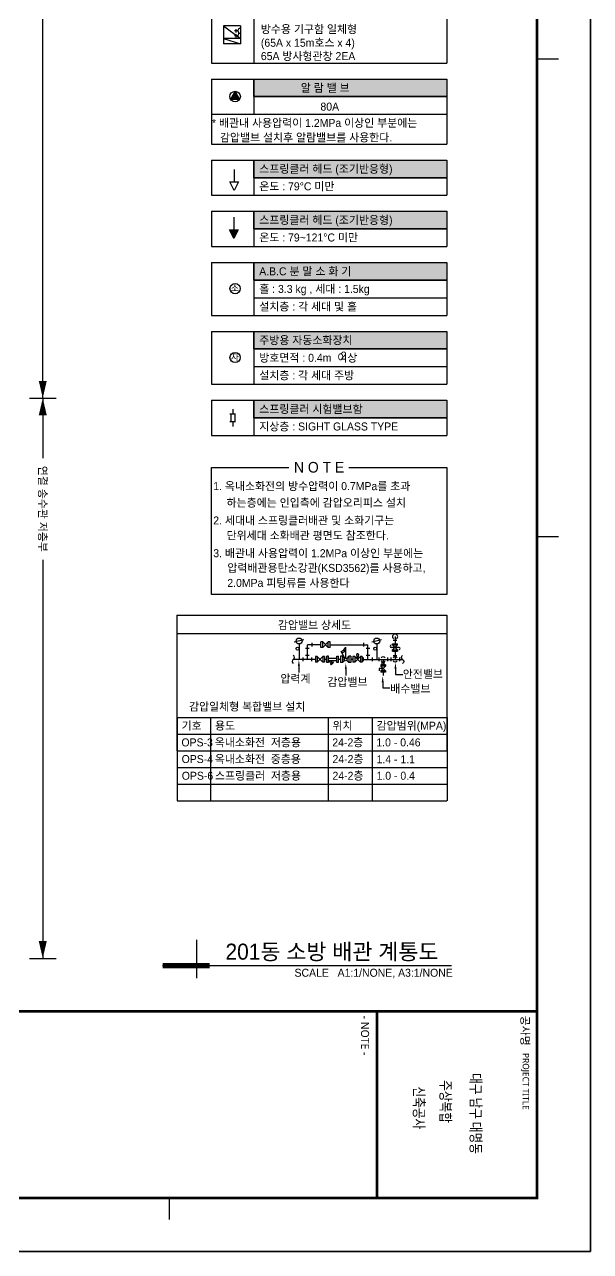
# Model space of a CAD drawing. Header units: millimetres. Extents: x -690680 to -601580, y 65384 to 191384.
# Drawn here: x -633405 to -601580, y 65384 to 134364 of the extents above; entities that cross this region are included whole.
import ezdxf
from ezdxf.enums import TextEntityAlignment as Align

# ---------------------------------------------------------------- set-up
doc = ezdxf.new("R2010")
doc.units = ezdxf.units.MM
doc.header["$LTSCALE"] = 200
for name, color, linetype in [('105-2', 7, 'Continuous'), ('2', 2, 'Continuous'), ('253', 253, 'Continuous'), ('DT', 7, 'Continuous'), ('FF', 255, 'Continuous'), ('L2', 2, 'Continuous'), ('L3', 3, 'Continuous'), ('L6', 6, 'Continuous'), ('SHEET', 7, 'Continuous'), ('SP', 3, 'Continuous'), ('TEX', 3, 'Continuous'), ('XR-SHEET$0$SHEET-TEXT', 3, 'Continuous'), ('감압밸브', 7, 'Continuous'), ('소방성능심의1차', 51, 'Continuous')]:
    doc.layers.add(name, color=color, linetype=linetype)
doc.layers.add('작업', color=105, linetype='Continuous', plot=False)
doc.styles.add('XR-SHEET$0$맑은 고딕', font='malgun.ttf', dxfattribs={"width": 0.8})
doc.styles.add('돋움', font='Dotum.ttf')
doc.styles.add('맑은 고딕', font='malgun.ttf', dxfattribs={"width": 0.8})

# ---------------------------------------------------------------- blocks, each defined once
blk = doc.blocks.new('A&C시트(A3)')
at = {"layer": 'SHEET', "color": 8}
blk.add_lwpolyline([(0, 29700), (42000, 29700), (42000, 0), (0, 0)], close=True, dxfattribs=at)
for points in [[(19650, 28700), (19650, 29100)], [(28600, 28700), (28600, 29100)], [(41000, 21800), (41400, 21800)]]:
    blk.add_lwpolyline(points, dxfattribs=at)
at = {"layer": 'SHEET', "const_width": 50}
blk.add_lwpolyline([(1800, 28700), (41000, 28700), (41000, 1000), (1800, 1000)], close=True, dxfattribs=at)
for points in [[(37500, 28700), (37500, 1000)], [(37500, 25700), (41000, 25700)]]:
    blk.add_lwpolyline(points, dxfattribs=at)
at = {"layer": 'SHEET', "style": '맑은 고딕'}
for s, p in [('공사명', (37580, 28550)), ('- NOTE -', (37580, 25550))]:
    blk.add_text(s, height=150, dxfattribs=at).set_placement(p, align=Align.TOP_LEFT)
at = {"layer": 'SHEET', "color": 4, "style": '맑은 고딕'}
blk.add_text('PROJECT TITLE', height=120, dxfattribs=at).set_placement((38280, 28550), align=Align.TOP_LEFT)
at = {"layer": 'XR-SHEET$0$SHEET-TEXT', "style": 'XR-SHEET$0$맑은 고딕', "width": 0.8}
for s, p in [('대구 남구 대명동', (39416, 27552)), ('주상복합', (39191, 26986)), ('신축공사', (39308, 26488))]:
    blk.add_text(s, height=200, dxfattribs=at).set_placement(p, align=Align.MIDDLE_CENTER)
blk = doc.blocks.new('A$C0F53475B')
at = {"ltscale": 100}
h = blk.add_hatch(color=1, dxfattribs=at)
h.dxf.hatch_style = 1
h.paths.add_polyline_path([(0, 396), (-343, -198), (343, -198)])
at = {"layer": 'DT', "color": 1, "linetype": 'Continuous'}
blk.add_lwpolyline([(0, 396), (-343, -198), (343, -198)], close=True, dxfattribs=at)
blk = doc.blocks.new('A$C7B2F3A7F')
at = {"layer": 'L6'}
for p, q in [((-161, 177), (0, 150)), ((0, 150), (-161, 122)), ((-94, 300), (94, 300)), ((-94, 300), (-94, 244)), ((-94, 244), (94, 56)), ((-94, 56), (94, 244)), ((-94, 244), (94, 244)), ((-94, 56), (94, 56)), ((-94, 56), (-94, 0)), ((-94, 0), (94, 0)), ((94, 300), (94, 244)), ((94, 56), (94, 0))]:
    blk.add_line(p, q, dxfattribs=at)
blk.add_arc((-158, 150), 27.7, 96.2144, 263.7856, dxfattribs=at)
blk = doc.blocks.new('WWTAASF')
at = {"layer": 'L6'}
for p, q in [((-1014977, 46520), (-1014977, 46257)), ((-1014898, 46520), (-1014977, 46520)), ((-1014898, 46257), (-1014977, 46257)), ((-1014635, 46520), (-1014898, 46257)), ((-1014898, 46520), (-1014635, 46257)), ((-1014898, 46520), (-1014898, 46257)), ((-1014635, 46520), (-1014635, 46257)), ((-1014556, 46520), (-1014635, 46520)), ((-1014556, 46257), (-1014635, 46257)), ((-1014556, 46520), (-1014556, 46257))]:
    blk.add_line(p, q, dxfattribs=at)
blk = doc.blocks.new('H11')
at = {"layer": 'L6'}
for centre, start, end in [((0.4, -0.62), 123.0076, 236.9924), ((-0.4, 0.62), 303.0076, 56.9924)]:
    blk.add_arc(centre, 0.742, start, end, dxfattribs=at)

msp = doc.modelspace()

# ---------------------------------------------------------------- hatches: boundary and pattern name
at = {"layer": '105-2'}
msp.add_hatch(color=1, dxfattribs=at).paths.add_polyline_path([(-621386, 122831), (-621884, 122831), (-621635, 122334)])
at = {"layer": '253', "ltscale": 100}
for points in [[(-620511, 131300), (-609651, 131300), (-609651, 130314), (-620511, 130314)], [(-620511, 126743), (-609651, 126743), (-609651, 125755), (-620511, 125755)], [(-620511, 123866), (-609651, 123866), (-609651, 122876), (-620511, 122876)], [(-620511, 120983), (-609651, 120983), (-609651, 119993), (-620511, 119993)], [(-620511, 117113), (-609651, 117113), (-609651, 116123), (-620511, 116123)], [(-620511, 113243), (-609651, 113243), (-609651, 112253), (-620511, 112253)]]:
    msp.add_hatch(color=256, dxfattribs=at).paths.add_polyline_path(points)

# ---------------------------------------------------------------- linework, layer by layer
at = {"color": 1, "linetype": 'Continuous'}
for p, q in [((-632380, 113363), (-632380, 149692)), ((-633131, 113363), (-631629, 113363)), ((-632380, 113363, 0), (-632380, 109980)), ((-632380, 104277), (-632380, 81864)), ((-633131, 81864), (-631629, 81864))]:
    msp.add_line(p, q, dxfattribs=at)
for p, q in [((-622885, 136868), (-622885, 132200)), ((-609651, 136868), (-609651, 132200)), ((-620511, 135524), (-620511, 132200)), ((-621265, 134288), (-622210, 134288)), ((-622210, 134288), (-622210, 133288)), ((-622210, 134288), (-621265, 133588)), ((-621407, 134013), (-621596, 134013)), ((-621501, 133918), (-621501, 134108)), ((-621501, 133635), (-621501, 133824)), ((-621265, 134288), (-621265, 133288)), ((-621265, 133588), (-622210, 133588)), ((-621265, 133288), (-622210, 133288)), ((-621407, 133729), (-621596, 133729)), ((-622885, 132200), (-609651, 132200)), ((-622896, 131300), (-622896, 127643)), ((-622896, 131300), (-609651, 131300)), ((-609651, 131300), (-609651, 127643)), ((-620511, 130314), (-609651, 130314)), ((-622896, 129320), (-609651, 129320)), ((-622896, 127643), (-609651, 127643)), ((-622896, 126743), (-622896, 124766)), ((-622896, 126743), (-609651, 126743)), ((-609651, 126743), (-609651, 124766)), ((-620511, 125753), (-609651, 125753)), ((-622896, 124766), (-609651, 124766)), ((-622896, 123866), (-622896, 121883)), ((-622896, 123866), (-609651, 123866)), ((-609651, 123866), (-609651, 121883)), ((-620511, 122876), (-609651, 122876)), ((-622896, 121883), (-609651, 121883)), ((-622896, 120983), (-622896, 118013)), ((-622896, 120983), (-609651, 120983)), ((-609651, 120983), (-609651, 118013)), ((-620511, 119993), (-609651, 119993)), ((-620511, 119003), (-609651, 119003)), ((-622896, 118013), (-609651, 118013)), ((-622896, 117113), (-622896, 114143)), ((-622896, 117113), (-609651, 117113)), ((-609651, 117113), (-609651, 114143)), ((-620511, 116123), (-609651, 116123)), ((-620511, 115133), (-609651, 115133)), ((-622896, 114143), (-609651, 114143)), ((-622896, 113243), (-622896, 111263)), ((-622896, 113243), (-609651, 113243)), ((-609651, 113243), (-609651, 111263)), ((-620511, 112253), (-609651, 112253)), ((-622896, 111263), (-609651, 111263)), ((-617977, 98308), (-617977, 97939)), ((-615339, 98127), (-615339, 97758)), ((-612546, 98154), (-612546, 97831)), ((-613263, 97387), (-613263, 97064)), ((-612546, 97831), (-612138, 97831)), ((-613263, 97064), (-612855, 97064))]:
    msp.add_line(p, q)
at = {"color": 7}
msp.add_line((-622210, 133588), (-621265, 133288), dxfattribs=at)
at = {"color": 1, "linetype": 'Continuous', "elevation": 0}
for points in [[(-632380, 114329, 450, 0.75, 0), (-632380, 113363, 0.75, 0.75, 0)], [(-632380, 112398, 450, 0.75, 0), (-632380, 113363, 0.75, 0.75, 0)], [(-632380, 82830, 450, 0.75, 0), (-632380, 81864, 0.75, 0.75, 0)]]:
    msp.add_lwpolyline(points, format="xyseb", dxfattribs=at)
for centre in [(-621265, 134013), (-621265, 133729)]:
    msp.add_arc(centre, 142, 90, 270)
for points in [[(-618033, 98308), (-617921, 98308), (-617977, 98646)], [(-615395, 98127), (-615282, 98127), (-615339, 98465)], [(-612602, 98154), (-612490, 98154), (-612546, 98492)], [(-613320, 97387), (-613207, 97387), (-613263, 97725)]]:
    msp.add_solid(points)
at = {"layer": '105-2', "color": 1}
msp.add_lwpolyline([(-621884, 122831), (-621386, 122831), (-621635, 122334), (-621884, 122831)], dxfattribs=at)
at = {"layer": '2'}
msp.add_lwpolyline([(-615159, 109463), (-609651, 109463), (-609651, 102315), (-622896, 102315), (-622896, 109463), (-618534, 109463)], dxfattribs=at)
at = {"layer": '2', "color": 2}
for centre in [(-622021, 134430), (-621738, 134430), (-621454, 134430)]:
    msp.add_arc(centre, 142, 269.99671, 270.00329, dxfattribs=at)
at = {"layer": '253', "ltscale": 100}
for points in [[(-620511, 131300), (-609651, 131300), (-609651, 130314), (-620511, 130314)], [(-620511, 126743), (-609651, 126743), (-609651, 125755), (-620511, 125755)], [(-620511, 123866), (-609651, 123866), (-609651, 122876), (-620511, 122876)], [(-620511, 120983), (-609651, 120983), (-609651, 119993), (-620511, 119993)], [(-620511, 117113), (-609651, 117113), (-609651, 116123), (-620511, 116123)], [(-620511, 113243), (-609651, 113243), (-609651, 112253), (-620511, 112253)]]:
    msp.add_lwpolyline(points, close=True, dxfattribs=at)
at = {"layer": 'DT', "color": 1}
for p, q in [((-620511, 131300), (-620511, 129320)), ((-620511, 126743), (-620511, 124766)), ((-620511, 123866), (-620511, 121883)), ((-620511, 120983), (-620511, 118013)), ((-620511, 117113), (-620511, 114143)), ((-620511, 113243), (-620511, 111263))]:
    msp.add_line(p, q, dxfattribs=at)
at = {"layer": 'DT', "color": 3, "linetype": 'Continuous'}
msp.add_circle((-621566, 130314), 297, dxfattribs=at)
at = {"layer": 'DT', "color": 4}
for centre in [(-621564, 119517), (-621564, 115647)]:
    msp.add_circle(centre, 288, dxfattribs=at)
at = {"layer": 'FF', "color": 3}
for p, q in [((-621617, 126218), (-621617, 125522)), ((-621635, 123526), (-621635, 122831)), ((-621694, 112745), (-621694, 112471)), ((-621694, 112745), (-621694, 112471)), ((-621694, 112048), (-621694, 111774)), ((-621694, 112048), (-621694, 111774))]:
    msp.add_line(p, q, dxfattribs=at)
at = {"layer": 'FF', "color": 4}
for p, q in [((-621854, 112471), (-621534, 112471)), ((-621854, 112471), (-621534, 112471)), ((-621801, 112471), (-621801, 112048)), ((-621587, 112471), (-621587, 112048)), ((-621851, 112048), (-621534, 112048)), ((-621851, 112048), (-621534, 112048))]:
    msp.add_line(p, q, dxfattribs=at)
at = {"layer": 'L2'}
for p, q in [((-617497, 98673), (-617497, 99494)), ((-616735, 99494), (-617497, 99494)), ((-617250, 99595), (-617250, 99392)), ((-616226, 99494), (-614092, 99494)), ((-614339, 99595), (-614339, 99392)), ((-614092, 98673), (-614092, 99494)), ((-612464, 99736), (-612667, 99736)), ((-617744, 98571), (-617744, 98774)), ((-617395, 99276), (-617599, 99276)), ((-617395, 98890), (-617599, 98890)), ((-617250, 98571), (-617250, 98774)), ((-616412, 98673), (-616533, 98673)), ((-615637, 98673), (-615758, 98673)), ((-614934, 98673), (-615056, 98673)), ((-614339, 98571), (-614339, 98774)), ((-613990, 99276), (-614193, 99276)), ((-613990, 98890), (-614193, 98890)), ((-613845, 98571), (-613845, 98774)), ((-613488, 98774), (-613488, 98571)), ((-613241, 98673), (-613241, 98365)), ((-612994, 98774), (-612994, 98571)), ((-612813, 98774), (-612813, 98571)), ((-612667, 98890), (-612464, 98890)), ((-612319, 98774), (-612319, 98571)), ((-613139, 98455), (-613342, 98455)), ((-613241, 97946), (-613241, 97773)), ((-623735, 82900), (-623735, 80740)), ((-625639, 81460), (-609398, 81460))]:
    msp.add_line(p, q, dxfattribs=at)
at = {"layer": 'L2', "const_width": 300}
msp.add_lwpolyline([(-622985, 81460), (-625639, 81460)], dxfattribs=at)
at = {"layer": 'L2'}
for centre, start, end in [((-612566, 99954), 305.68533, 234.31467), ((-613241, 98673), 35.68533, 144.31467), ((-612566, 98673), 35.68533, 144.31467), ((-613241, 98673), 215.68533, 324.31467), ((-612566, 98673), 215.68533, 324.31467)]:
    msp.add_arc(centre, 145, start, end, dxfattribs=at)
at = {"layer": 'L3'}
for p, q in [((-617043, 98673), (-618292, 98673)), ((-614425, 98673), (-612143, 98673))]:
    msp.add_line(p, q, dxfattribs=at)
at = {"layer": 'L6'}
for p, q in [((-617697, 99778), (-618236, 99633)), ((-617966, 99538), (-617966, 98673)), ((-615346, 98752), (-615346, 99364)), ((-613329, 99778), (-613868, 99633)), ((-613598, 99538), (-613598, 98673)), ((-612347, 99345), (-612785, 99345)), ((-612705, 99550), (-612426, 99550)), ((-612705, 99485), (-612705, 99550)), ((-612705, 99485), (-612426, 99206)), ((-612705, 99206), (-612426, 99485)), ((-612705, 99485), (-612426, 99485)), ((-612566, 99954), (-612566, 99550)), ((-612426, 99485), (-612426, 99550)), ((-616412, 98491), (-616412, 98854)), ((-616321, 98854), (-616412, 98854)), ((-616321, 98491), (-616321, 98854)), ((-616321, 98745), (-615849, 98745)), ((-615849, 98491), (-615849, 98854)), ((-615849, 98854), (-615758, 98854)), ((-615758, 98491), (-615758, 98854)), ((-615528, 98854), (-615637, 98854)), ((-615637, 98854), (-615637, 98491)), ((-615386, 98741), (-615604, 99119)), ((-615528, 98854), (-615402, 98728)), ((-615528, 98854), (-615528, 98491)), ((-615165, 98854), (-615290, 98728)), ((-615056, 98854), (-615165, 98854)), ((-615165, 98854), (-615165, 98491)), ((-615056, 98854), (-615056, 98491)), ((-612705, 99206), (-612426, 99206)), ((-612705, 99141), (-612705, 99206)), ((-612705, 99141), (-612426, 99141)), ((-612566, 99141), (-612566, 98673)), ((-612426, 99206), (-612426, 99141)), ((-616321, 98491), (-616412, 98491)), ((-616321, 98600), (-616160, 98439)), ((-616321, 98600), (-615849, 98600)), ((-616218, 98600), (-616109, 98491)), ((-616071, 98529), (-616199, 98401)), ((-616199, 98401), (-616162, 98362)), ((-616032, 98491), (-616162, 98362)), ((-616071, 98529), (-616032, 98491)), ((-615758, 98491), (-615849, 98491)), ((-615528, 98491), (-615637, 98491)), ((-615402, 98617), (-615528, 98491)), ((-615290, 98617), (-615165, 98491)), ((-615056, 98491), (-615165, 98491)), ((-613241, 98155), (-613471, 98155)), ((-613471, 98155), (-613471, 98026)), ((-613371, 98365), (-613371, 98286)), ((-613110, 98365), (-613371, 98365)), ((-613110, 98286), (-613371, 98286)), ((-613110, 98286), (-613371, 98025)), ((-613110, 98025), (-613371, 98286)), ((-613371, 98025), (-613371, 97946)), ((-613110, 98025), (-613371, 98025)), ((-613110, 98365), (-613110, 98286)), ((-613110, 98025), (-613110, 97946)), ((-613110, 97946), (-613371, 97946))]:
    msp.add_line(p, q, dxfattribs=at)
for centre, radius in [((-617966, 99705), 167), ((-618050, 99276), 83.6), ((-613598, 99705), 167), ((-613682, 99276), 83.6), ((-615346, 98673), 79.1)]:
    msp.add_circle(centre, radius, dxfattribs=at)
for centre, radius, start, end in [((-615688, 99464), 356, 283.6434, 343.6434), ((-612785, 99403), 58.1, 90, 270), ((-612347, 99287), 58.1, 270, 90), ((-615688, 99464), 439, 286.81523, 321.00159)]:
    msp.add_arc(centre, radius, start, end, dxfattribs=at)
at = {"layer": 'SP', "color": 4}
msp.add_lwpolyline([(-621866, 125522), (-621368, 125522), (-621617, 125025), (-621866, 125522)], dxfattribs=at)
at = {"layer": '소방성능심의1차'}
for p, q in [((-624837, 101165), (-624837, 93525)), ((-624837, 101165), (-609651, 101165)), ((-609651, 101165), (-609651, 93525)), ((-624837, 100123), (-609653, 100123)), ((-624818, 95400), (-609651, 95400)), ((-624818, 95400), (-624818, 90713)), ((-622943, 95400), (-622943, 90713)), ((-616334, 95400), (-616334, 90713)), ((-613857, 95400), (-613857, 90713)), ((-609641, 95400), (-609641, 90713)), ((-624818, 94463), (-609651, 94463)), ((-624818, 93525), (-609651, 93525)), ((-624818, 92588), (-609651, 92588)), ((-624827, 91650), (-609660, 91650)), ((-624808, 91650), (-609641, 91650)), ((-624818, 90713), (-609651, 90713))]:
    msp.add_line(p, q, dxfattribs=at)
at = {"layer": '작업'}
msp.add_lwpolyline([(-690680, 191384), (-690680, 65384), (-601580, 65384), (-601580, 191384)], close=True, dxfattribs=at)

# ---------------------------------------------------------------- block references
for name, p, xscale, yscale, zscale, rotation in [('A&C시트(A3)', (-690680, 191384), 3, 3, 3, 270), ('WWTAASF', (611387, 155623), -1.21, 1.21, 1.21, 180)]:
    msp.add_blockref(name, p, dxfattribs=dict(xscale=xscale, yscale=yscale, zscale=zscale, rotation=rotation))
at = {"ltscale": 100, "xscale": 0.75, "yscale": 0.75, "zscale": 0.75}
msp.add_blockref('A$C0F53475B', (-621566, 130314), dxfattribs=at)
for name, p, xscale, yscale, zscale in [('H11', (-618292, 98673), 181.5, 181.5, 181.5), ('WWTAASF', (611080, 42543), 1.21, 1.21, 1.21), ('H11', (-612143, 98673), -181.5, 181.5, 181.5)]:
    msp.add_blockref(name, p, dxfattribs=dict(xscale=xscale, yscale=yscale, zscale=zscale))
at = {"linetype": 'Continuous', "ltscale": 3, "xscale": 1.698372587785125, "yscale": 1.698372587785125, "zscale": 1.698372587785125, "rotation": 270}
msp.add_blockref('A$C7B2F3A7F', (-614934, 98673), dxfattribs=at)

# ---------------------------------------------------------------- texts
at = {"linetype": 'Continuous', "style": '돋움'}
msp.add_text('연결 송수관 저층부', height=450, rotation=270, dxfattribs=at).set_placement((-632380, 107135), align=Align.MIDDLE_CENTER)
at = {"layer": '2', "style": '돋움'}
msp.add_text('N O T E', height=600, dxfattribs=at).set_placement((-616840, 109473), align=Align.MIDDLE)
at = {"layer": 'DT', "color": 7, "style": '돋움'}
for s, p in [('소', (-621808, 119359)), ('자', (-621808, 115489))]:
    msp.add_text(s, height=360, dxfattribs=at).set_placement(p)
at = {"layer": 'TEX', "style": '돋움'}
for s, height, p in [('방수용 기구함 일체형', 450, (-620115, 133879)), ('(65A x 15m호스 x 4)', 450, (-620115, 133115)), ('65A 방사형관창 2EA', 450, (-620115, 132365)), ('* 배관내 사용압력이 1.2MPa 이상인 부분에는', 450, (-622863, 128607)), ('감압밸브 설치후 알람밸브를 사용한다.', 450, (-622418, 127790)), ('1. 옥내소화전의 방수압력이 0.7MPa를 초과', 450, (-622792, 108188)), ('하는층에는 인입측에 감압오리피스 설치', 450, (-622045, 107254)), ('2. 세대내 스프링클러배관 및 소화기구는', 450, (-622792, 106259)), ('단위세대 소화배관 평면도 참조한다.', 450, (-622045, 105414)), ('3. 배관내 사용압력이 1.2MPa 이상인 부분에는', 450, (-622792, 104417)), ('압력배관용탄소강관(KSD3562)를 사용하고,', 450, (-622001, 103589)), ('2.0MPa 피팅류를 사용한다', 450, (-622001, 102746)), ('안전밸브', 450, (-612134, 97625)), ('압력계', 450, (-619016, 97362)), ('감압밸브', 450, (-616378, 97181)), ('배수밸브', 450, (-612838, 96797)), ('201동 소방 배관 계통도', 900, (-622105, 81790))]:
    msp.add_text(s, height=height, dxfattribs=at).set_placement(p)
for s, p in [('알 람 밸 브', (-617870, 130806)), ('80A', (-616765, 129750)), ('스프링클러 헤드 (조기반응형)', (-620206, 126251)), ('온도 : 79%%DC 미만', (-620206, 125268)), ('스프링클러 헤드 (조기반응형)', (-620206, 123374)), ('온도 : 79~121%%DC 미만', (-620206, 122392)), ('A.B.C 분 말 소 화 기', (-620206, 120489)), ('홀 : 3.3 kg , 세대 : 1.5kg', (-620206, 119499)), ('설치층 : 각 세대 및 홀', (-620206, 118509)), ('주방용 자동소화장치', (-620206, 116619)), ('방호면적 : 0.4m  이상', (-620206, 115629)), ('2', (-615625, 115748)), ('설치층 : 각 세대 주방', (-620206, 114639)), ('스프링클러 시험밸브함', (-620206, 112745)), ('지상층 : SIGHT GLASS TYPE', (-620206, 111766))]:
    msp.add_text(s, height=450, dxfattribs=at).set_placement(p, align=Align.MIDDLE_LEFT)
msp.add_text('SCALE   A1:1/NONE, A3:1/NONE', height=450, dxfattribs=at).set_placement((-609323, 80829), align=Align.RIGHT)
at = {"layer": '감압밸브', "style": '돋움'}
for s, p in [('감압밸브 상세도', (-619158, 100603, 0)), ('감압일체형 복합밸브 설치', (-624156, 96016, 0)), ('기호', (-624571, 94943, 0)), ('용도', (-622696, 94943, 0)), ('위치', (-616088, 94943, 0)), ('감압범위(MPA)', (-613610, 94943, 0)), ('OPS-3', (-624581, 94005, 0)), ('옥내소화전', (-622706, 94005, 0)), ('저층용', (-619552, 94005, 0)), ('24-2층', (-616097, 94005, 0)), ('1.0 - 0.46', (-613620, 94005, 0)), ('OPS-4', (-624571, 93068, 0)), ('옥내소화전', (-622706, 93068, 0)), ('중층용', (-619562, 93068, 0)), ('24-2층', (-616088, 93068, 0)), ('1.4 - 1.1', (-613610, 93054, 0)), ('OPS-6', (-624562, 92130, 0)), ('스프링클러', (-622696, 92130, 0)), ('저층용', (-619552, 92130, 0)), ('24-2층', (-616088, 92130, 0)), ('1.0 - 0.4', (-613610, 92130, 0))]:
    msp.add_text(s, height=450, dxfattribs=at).set_placement(p, align=Align.MIDDLE_LEFT)

doc.saveas('drawing.dxf')
